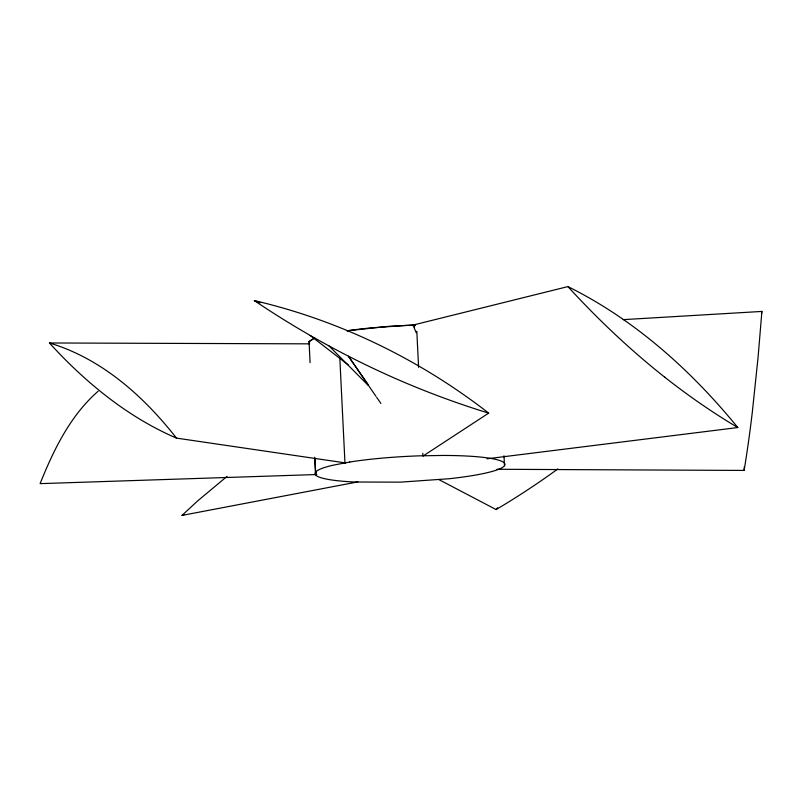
<?xml version="1.0" encoding="UTF-8"?>
<svg xmlns="http://www.w3.org/2000/svg" width="802" height="802" viewBox="0 0 802 802"><rect width="100%" height="100%" fill="white"/><g stroke="black" fill="none" stroke-linecap="round" stroke-linejoin="round"><path stroke-width="1.2" d="M496.979 469.28L744.096 470.433L744.326 466.844M623.224 319.637L761.9 311.427L758.08 357.231L752.316 412.188A881.899 96.039 88.1 0 1 744.096 470.443M316.118 472.167L315.727 474.624L314.935 458.433M761.439 313.803L761.9 311.427M438.874 479.576L496.097 509.551L497.621 507.746M357.923 481.882L182.024 515.405L197.543 500.999L227.006 476.418M98.135 391.206C70.265 415.586 53.654 449.842 40.1 483.636L316.8 474.523M423.185 455.947L488.679 413.12C419.727 359.557 339.457 320.399 254.354 300.6C296.57 329.101 341.171 354.073 387.607 375.025A881.899 868.476 -43.7 0 0 488.669 413.13M310.083 362.674L309.041 341.502L314.715 337.983M313.091 338.995L310.945 340.329A78.696 10.546 -2.8 0 0 309.422 341.963M347.055 330.775L388.258 326.384L413.04 325.081L567.926 286.595C634.542 319.617 691.053 370.233 737.81 427.546L487.004 458.794M347.226 330.795L357.471 329.401A78.696 10.546 -2.8 0 1 372.449 327.777L404.759 325.522A78.726 10.546 -2.8 0 1 415.316 325.101M309.592 343.847L49.433 342.975C71.248 366.955 95.298 389 121.914 407.546A881.899 463.797 -88.1 0 0 176.44 438.103L345.702 462.954M416.208 332.67A560.377 457.641 76.4 0 1 413.04 325.081L415.356 325.051M49.433 342.975C101.423 358.494 143.588 396.108 176.44 438.092M254.354 300.6L260.199 302.785M310.093 335.416L348.268 364.9M664.657 377.13C629.971 349.702 597.771 319.206 567.926 286.595M329.151 346.063L367.907 385.07M368.248 384.8L348.429 356.218L375.917 396.258M309.041 341.502L309.301 342.604M503.997 455.767L504.488 465.721M416.819 331.256L418.584 367.366M422.784 453.29L422.915 455.787M339.837 358.324L344.96 462.934M314.705 457.31L315.437 472.258M413.05 325.081A387.436 315.567 76.3 0 1 414.614 327.026M557.851 468.919A881.899 738.923 -80.6 0 1 496.097 509.561M737.8 427.556A881.899 619.324 79.7 0 1 664.668 377.12M380.91 403.456A560.377 531.505 -69.3 0 1 376.619 397.281M184.249 514.513A881.899 825.238 65.9 0 1 182.024 515.415M349.822 462.002L332.84 465.25A95.107 12.742 -2.8 0 0 354.494 482.012L400.489 482.142L449.02 478.744A95.107 12.742 -2.8 0 0 504.909 464.037A95.107 12.742 -2.8 0 0 443.576 455.446L419.436 455.837A95.107 12.742 -2.8 0 0 349.822 462.002"/></g></svg>
